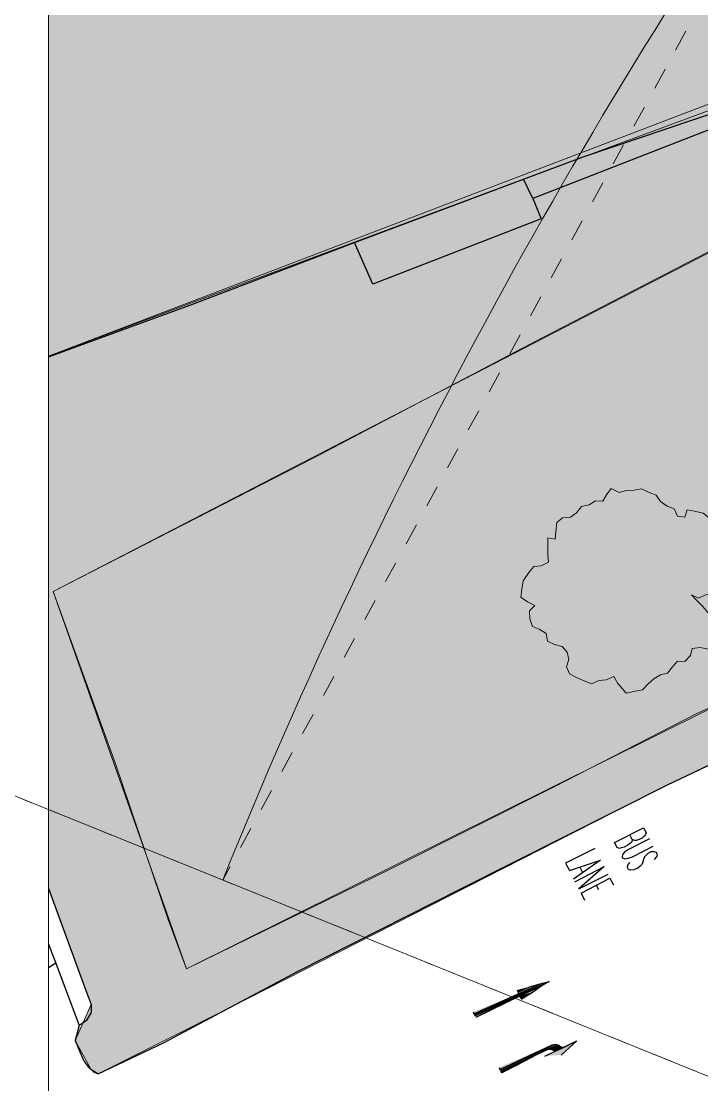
# Model space of a CAD drawing. Header units: metres. Extents: x -169 to 222, y -129 to 263.
# Drawn here: x -117.6 to -84.3, y 15.3 to 67.4 of the extents above; entities that cross this region are included whole.
import ezdxf

# ---------------------------------------------------------------- set-up
doc = ezdxf.new("R2010")
doc.units = ezdxf.units.M
doc.header["$LTSCALE"] = 5.08
doc.header["$XCLIPFRAME"] = 0
doc.header["$PDMODE"] = 1
doc.header["$PDSIZE"] = -2
doc.linetypes.add('Dash Style-1', pattern=[0.41664, 0.20828, -0.20836])
doc.linetypes.add('DGN Style 2', pattern=[3.417717, 2.050591, -1.367126])
doc.layers.get('0').update_dxf_attribs({"lineweight": 18})
for name, color, linetype, lineweight in [('buildings', 7, 'Continuous', 5), ('green areas', 7, 'DGN Style 2', 5), ('None', 7, 'Continuous', 5), ('sit-boom kleur A', 7, 'Continuous', 9), ('zja-schaduw', 7, 'Continuous', 5), ('zja-situatie water', 7, 'Continuous', 5)]:
    doc.layers.add(name, color=color, linetype=linetype, lineweight=lineweight)
doc.layers.add('site location - A-Z400-H-Cfil4', color=7, linetype='Continuous', lineweight=5, true_color=0x5a5a5a)
doc.layers.add('zja-hulp', color=7, linetype='Continuous', lineweight=18, true_color=0x00ff41)
picture_1 = doc.add_image_def('image1.jpg', size_in_pixel=(1024, 683))

# ---------------------------------------------------------------- blocks, each defined once
blk = doc.blocks.new('Group-33-1')
at = {"layer": 'sit-boom kleur A', "linetype": 'Continuous', "lineweight": 0, "true_color": 0x99aa00}
blk.add_hatch(color=54, dxfattribs=at).paths.add_polyline_path([(-88.291, 34.829), (-88.021, 34.492), (-87.634, 34.576), (-87.213, 34.671), (-86.933, 34.949), (-86.652, 35.198), (-86.332, 35.389), (-85.984, 35.484), (-85.742, 35.782), (-85.508, 36.066), (-85.144, 36.044), (-84.864, 36.337), (-84.778, 36.688), (-84.386, 36.738), (-83.978, 36.65), (-83.771, 37.057), (-83.621, 37.476), (-83.635, 37.838), (-83.766, 38.18), (-84.02, 38.447), (-84.262, 38.743), (-84.561, 39.026), (-84.812, 39.307), (-84.477, 39.141), (-84.124, 39.319), (-83.743, 39.377), (-83.421, 39.561), (-83.113, 39.369), (-82.97, 39.735), (-82.833, 40.099), (-82.9, 40.476), (-82.969, 40.851), (-83.168, 41.154), (-83.388, 41.459), (-83.695, 41.656), (-83.74, 42.13), (-83.62, 42.507), (-83.649, 42.888), (-83.957, 43.085), (-84.248, 43.306), (-84.665, 43.403), (-85.027, 43.466), (-85.136, 43.117), (-85.502, 43.161), (-85.663, 43.52), (-86.01, 43.645), (-86.339, 43.875), (-86.54, 44.192), (-86.895, 44.324), (-87.261, 44.496), (-87.625, 44.44), (-88.004, 44.415), (-88.357, 44.324), (-88.75, 44.508), (-88.972, 44.206), (-89.157, 43.888), (-89.518, 43.916), (-89.826, 43.707), (-90.201, 43.632), (-90.439, 43.331), (-90.743, 43.11), (-91.134, 43.081), (-91.414, 42.854), (-91.452, 42.39), (-91.486, 42.029), (-91.843, 42.093), (-91.853, 41.649), (-91.85, 41.268), (-91.813, 40.906), (-92.172, 40.733), (-92.541, 40.699), (-92.78, 40.398), (-93.055, 39.997), (-93.117, 39.591), (-93.167, 39.202), (-92.852, 38.966), (-92.491, 38.782), (-92.746, 38.523), (-92.73, 38.136), (-92.606, 37.769), (-92.268, 37.638), (-91.934, 37.426), (-91.859, 37.049), (-91.518, 36.884), (-91.145, 36.778), (-90.903, 36.501), (-90.819, 36.145), (-90.938, 35.789), (-90.78, 35.441), (-90.413, 35.257), (-90.068, 35.104), (-89.697, 34.961), (-89.348, 35.118), (-88.986, 35.149), (-88.623, 35.315), (-88.42, 34.98)])
at = {"layer": 'zja-schaduw', "linetype": 'Continuous', "lineweight": 0, "true_color": 0x000000}
blk.add_hatch(color=178, dxfattribs=at).paths.add_polyline_path([(-87.113, 33.54), (-86.843, 33.203), (-86.457, 33.286), (-86.035, 33.381), (-85.755, 33.659), (-85.474, 33.909), (-85.155, 34.099), (-84.806, 34.194), (-84.564, 34.492), (-84.331, 34.776), (-83.966, 34.754), (-83.686, 35.047), (-83.601, 35.398), (-83.209, 35.448), (-82.8, 35.36), (-82.594, 35.768), (-82.443, 36.186), (-82.457, 36.548), (-82.589, 36.891), (-82.842, 37.158), (-83.084, 37.453), (-83.383, 37.736), (-83.635, 38.018), (-83.299, 37.851), (-82.947, 38.029), (-82.565, 38.088), (-82.244, 38.271), (-81.936, 38.079), (-81.792, 38.445), (-81.655, 38.809), (-81.722, 39.186), (-81.792, 39.561), (-81.991, 39.864), (-82.21, 40.169), (-82.518, 40.366), (-82.563, 40.84), (-82.443, 41.218), (-82.471, 41.599), (-82.779, 41.795), (-83.07, 42.016), (-83.488, 42.113), (-83.85, 42.176), (-83.959, 41.827), (-84.324, 41.871), (-84.485, 42.23), (-84.832, 42.356), (-85.161, 42.585), (-85.362, 42.903), (-85.717, 43.034), (-86.083, 43.206), (-86.448, 43.15), (-86.826, 43.125), (-87.179, 43.035), (-87.572, 43.218), (-87.795, 42.916), (-87.98, 42.598), (-88.34, 42.626), (-88.649, 42.417), (-89.023, 42.343), (-89.262, 42.041), (-89.566, 41.821), (-89.956, 41.792), (-90.236, 41.564), (-90.274, 41.1), (-90.309, 40.739), (-90.665, 40.803), (-90.675, 40.36), (-90.673, 39.978), (-90.635, 39.616), (-90.994, 39.443), (-91.364, 39.41), (-91.602, 39.108), (-91.877, 38.707), (-91.94, 38.301), (-91.99, 37.912), (-91.674, 37.676), (-91.314, 37.492), (-91.569, 37.233), (-91.552, 36.846), (-91.428, 36.48), (-91.091, 36.348), (-90.757, 36.136), (-90.681, 35.759), (-90.341, 35.594), (-89.967, 35.489), (-89.725, 35.211), (-89.641, 34.855), (-89.76, 34.499), (-89.603, 34.152), (-89.236, 33.967), (-88.89, 33.815), (-88.519, 33.672), (-88.17, 33.829), (-87.809, 33.86), (-87.446, 34.025), (-87.242, 33.69), (-87.113, 33.54)])
at = {"layer": 'sit-boom kleur A', "linetype": 'Continuous', "lineweight": 5, "flags": 128}
blk.add_lwpolyline([(-88.291, 34.829), (-88.021, 34.492), (-87.634, 34.576), (-87.213, 34.671), (-86.933, 34.949), (-86.652, 35.198), (-86.332, 35.389), (-85.984, 35.484), (-85.742, 35.782), (-85.508, 36.066), (-85.144, 36.044), (-84.864, 36.337), (-84.778, 36.688), (-84.386, 36.738), (-83.978, 36.65), (-83.771, 37.057), (-83.621, 37.476), (-83.635, 37.838), (-83.766, 38.18), (-84.02, 38.447), (-84.262, 38.743), (-84.561, 39.026), (-84.812, 39.307), (-84.477, 39.141), (-84.124, 39.319), (-83.743, 39.377), (-83.421, 39.561), (-83.113, 39.369), (-82.97, 39.735), (-82.833, 40.099), (-82.9, 40.476), (-82.969, 40.851), (-83.168, 41.154), (-83.388, 41.459), (-83.695, 41.656), (-83.74, 42.13), (-83.62, 42.507), (-83.649, 42.888), (-83.957, 43.085), (-84.248, 43.306), (-84.665, 43.403), (-85.027, 43.466), (-85.136, 43.117), (-85.502, 43.161), (-85.663, 43.52), (-86.01, 43.645), (-86.339, 43.875), (-86.54, 44.192), (-86.895, 44.324), (-87.261, 44.496), (-87.625, 44.44), (-88.004, 44.415), (-88.357, 44.324), (-88.75, 44.508), (-88.972, 44.206), (-89.157, 43.888), (-89.518, 43.916), (-89.826, 43.707), (-90.201, 43.632), (-90.439, 43.331), (-90.743, 43.11), (-91.134, 43.081), (-91.414, 42.854), (-91.452, 42.39), (-91.486, 42.029), (-91.843, 42.093), (-91.853, 41.649), (-91.85, 41.268), (-91.813, 40.906), (-92.172, 40.733), (-92.541, 40.699), (-92.78, 40.398), (-93.055, 39.997), (-93.117, 39.591), (-93.167, 39.202), (-92.852, 38.966), (-92.491, 38.782), (-92.746, 38.523), (-92.73, 38.136), (-92.606, 37.769), (-92.268, 37.638), (-91.934, 37.426), (-91.859, 37.049), (-91.518, 36.884), (-91.145, 36.778), (-90.903, 36.501), (-90.819, 36.145), (-90.938, 35.789), (-90.78, 35.441), (-90.413, 35.257), (-90.068, 35.104), (-89.697, 34.961), (-89.348, 35.118), (-88.986, 35.149), (-88.623, 35.315), (-88.42, 34.98), (-88.291, 34.829)], close=True, dxfattribs=at)
at = {"layer": 'zja-hulp', "linetype": 'Continuous', "lineweight": 5}
blk.add_point((-88, 39.5), dxfattribs=at)

msp = doc.modelspace()

# ---------------------------------------------------------------- hatches: boundary and pattern name
at = {"layer": 'green areas', "linetype": 'Continuous', "lineweight": 0, "true_color": 0xeee9cc}
msp.add_hatch(color=254, dxfattribs=at).paths.add_polyline_path([(-116.293, 50.954), (-116.293, 24.944), (-114.213, 19.273), (-114.987, 17.502), (-114.221, 16.097), (-113.857, 15.87), (-107.372, 19.138), (-85.988, 30.012), (-67.629, 38.833), (-42.034, 50.533), (-7.187, 66.342), (17.395, 77.185), (44.223, 89.11), (55.822, 94.097), (57.601, 95.252), (74.78, 102.664), (79.971, 104.872), (97.678, 114.729), (108.659, 122.436), (113.94, 126.843), (113.94, 138.52), (92.143, 138.52), (89.355, 136.708), (88.726, 137.586), (68.965, 127.1), (51.107, 118.023), (47.212, 124.053), (27.317, 114.009), (16.266, 109.116), (13.083, 116.767), (10.959, 117.174), (-20.941, 101.831), (-40.126, 92.2), (-48.245, 88.554), (-63.25, 82.174), (-62.192, 79.8), (-66.719, 69.855), (-77.151, 65.926), (-116.293, 50.993)])
at = {"layer": 'green areas', "linetype": 'Continuous', "lineweight": 0, "true_color": 0xc0dcc0}
msp.add_hatch(color=254, dxfattribs=at).paths.add_polyline_path([(-116.069, 39.481), (-71.397, 62.533), (-69.474, 57.908), (-70.505, 57.53), (-68.398, 53.227), (-68.985, 52.921), (-64.94, 44.374), (-60.279, 46.573), (-59.639, 45.081), (-78.898, 36.233), (-109.543, 21.006)])
at = {"layer": 'zja-situatie water', "linetype": 'Continuous', "lineweight": 0, "true_color": 0xcfe6e6}
msp.add_hatch(color=254, dxfattribs=at).paths.add_polyline_path([(-116.293, 96.882), (-116.293, 50.993), (-93.048, 59.656), (-77.05, 65.557), (-77.151, 65.926), (-66.719, 69.855), (-62.192, 79.8), (-63.25, 82.174), (-95.578, 107.336), (-102.059, 103.743), (-109.842, 100.855), (-116.293, 96.882)])

# ---------------------------------------------------------------- linework, layer by layer
at = {"color": 7, "linetype": 'Continuous', "lineweight": 5, "flags": 128}
msp.add_lwpolyline([(-116.293, 138.52), (113.94, 138.52), (113.94, -122.48), (-116.293, -122.48), (-116.293, 138.52)], close=True, dxfattribs=at)
at = {"layer": 'buildings', "flags": 128}
for points in [[(-70.783, 61.336), (-71.397, 62.533), (-79.477, 58.432), (-92.464, 51.706), (-103.311, 46.012), (-116.069, 39.481), (-113.021, 31.044), (-110.432, 23.425), (-109.543, 21.006)], [(-78.898, 36.234), (-82.173, 34.589), (-84.588, 33.488), (-91.534, 29.916), (-99.572, 25.88), (-109.543, 21.006)]]:
    msp.add_lwpolyline(points, dxfattribs=at)
at = {"layer": 'green areas', "color": 255, "linetype": 'Continuous', "flags": 128}
for points in [[(68.965, 127.1), (51.107, 118.023), (47.212, 124.053), (27.317, 114.009), (16.266, 109.116), (13.083, 116.767), (10.959, 117.174), (-20.941, 101.831), (-40.126, 92.2), (-48.245, 88.554), (-63.25, 82.174), (-62.192, 79.8), (-66.719, 69.855), (-77.151, 65.926), (-116.293, 50.993)], [(-116.293, 50.954), (-116.293, 24.944), (-114.213, 19.273), (-114.987, 17.502), (-114.221, 16.097), (-113.857, 15.87), (-107.372, 19.138), (-85.988, 30.012), (-67.629, 38.833), (-42.034, 50.533), (-7.187, 66.342), (17.395, 77.185), (44.223, 89.11), (55.822, 94.097), (57.601, 95.252), (74.78, 102.664), (79.971, 104.872), (97.678, 114.729), (108.659, 122.436)]]:
    msp.add_lwpolyline(points, dxfattribs=at)
at = {"layer": 'green areas', "color": 7, "linetype": 'Continuous', "flags": 128}
msp.add_lwpolyline([(-116.069, 39.481), (-71.397, 62.533), (-69.474, 57.908), (-70.505, 57.53), (-68.398, 53.227), (-68.985, 52.921), (-64.94, 44.374), (-60.279, 46.573), (-59.639, 45.081), (-78.898, 36.233), (-109.543, 21.006)], close=True, dxfattribs=at)
at = {"layer": 'green areas', "color": 7, "linetype": 'Continuous'}
msp.add_arc((142.017, -75.546), 269.391, 144.75783, 158.00301, dxfattribs=at)
at = {"layer": 'None', "color": 7, "linetype": 'Dash Style-1'}
for p, q in [((-78, 79.902), (-107.763, 25.356)), ((-155.4, 44.6), (142.017, -75.546))]:
    msp.add_line(p, q, dxfattribs=at)
at = {"layer": 'None', "color": 7, "linetype": 'Continuous'}
msp.add_line((-155.4, 44.6), (-72.745, 11.21), dxfattribs=at)
at = {"layer": 'site location - A-Z400-H-Cfil4', "color": 7, "lineweight": 30}
for p, q in [((-101.314, 56.548), (-93.048, 59.656)), ((-90.279, 25.978), (-90.148, 25.727)), ((-89.481, 25.103), (-89.371, 24.893)), ((-90.215, 24.709), (-90.061, 24.373)), ((-116.293, 22.219), (-115.942, 21.296)), ((-115.942, 21.296), (-116.293, 21.068)), ((-115.942, 21.296), (-114.788, 18.246)), ((-91.541, 17.001), (-91.163, 17.177)), ((-91.141, 17.135), (-90.427, 17.486)), ((-92.002, 16.739), (-91.519, 16.959))]:
    msp.add_line(p, q, dxfattribs=at)
at = {"layer": 'site location - A-Z400-H-Cfil4', "color": 7, "lineweight": 30, "flags": 128}
for points in [[(-92.587, 58.712), (-93.048, 59.656), (-90.124, 60.745), (-79.179, 64.429), (-79.023, 63.987), (-92.587, 58.712)], [(-92.587, 58.712), (-92.167, 57.703), (-100.41, 54.51), (-101.314, 56.548)], [(-116.293, 50.954), (-109.201, 53.552), (-101.314, 56.548)], [(-114.788, 18.246), (-114.987, 17.502), (-114.765, 16.955), (-114.567, 16.514), (-114.35, 16.222), (-114.092, 15.972), (-113.857, 15.87), (-110.666, 17.387), (-104.079, 20.889), (-96.104, 24.924), (-85.988, 30.012), (-73.726, 35.837), (-68.773, 38.316), (-63.269, 40.804), (-54.635, 44.66), (-42.034, 50.533)], [(-88.586, 27.194), (-87.159, 27.917), (-87.027, 27.687), (-87.068, 27.58), (-87.109, 27.516), (-87.234, 27.408), (-87.381, 27.342), (-87.529, 27.297), (-87.613, 27.295), (-87.72, 27.336), (-87.83, 27.567)], [(-87.72, 27.336), (-87.739, 27.229), (-87.802, 27.165), (-87.927, 27.057), (-88.116, 26.969), (-88.263, 26.924), (-88.348, 26.901), (-88.454, 26.942), (-88.586, 27.194)], [(-86.874, 27.372), (-87.902, 26.846), (-88.09, 26.715), (-88.194, 26.608), (-88.213, 26.48), (-88.191, 26.438), (-88.085, 26.398), (-87.916, 26.422), (-87.705, 26.489), (-86.698, 27.015)], [(-89.554, 26.901), (-90.981, 26.178), (-90.806, 25.863)], [(-86.623, 26.36), (-86.52, 26.489), (-86.479, 26.595), (-86.523, 26.7), (-86.651, 26.74), (-86.799, 26.738), (-86.946, 26.65), (-87.05, 26.564), (-87.112, 26.499), (-87.153, 26.414), (-87.213, 26.201), (-87.254, 26.116), (-87.317, 26.051), (-87.442, 25.943), (-87.631, 25.855), (-87.8, 25.831), (-87.906, 25.871), (-87.95, 25.977), (-87.931, 26.083), (-87.827, 26.212)], [(-90.785, 25.821), (-89.269, 26.335), (-90.587, 25.402)], [(-90.521, 25.276), (-89.094, 26.02), (-90.324, 24.919), (-88.897, 25.643)], [(-90.215, 24.709), (-88.809, 25.454), (-88.634, 25.118)], [(-116.293, 24.944), (-114.413, 19.82), (-114.213, 19.273), (-114.206, 18.87)], [(-95.468, 18.816), (-95.446, 18.774), (-91.791, 20.384)], [(-95.468, 18.816), (-92.17, 20.293), (-91.791, 20.384)], [(-95.446, 18.775), (-91.791, 20.384), (-92.126, 20.188)], [(-95.512, 18.9), (-95.468, 18.816), (-93.283, 19.786)], [(-95.446, 18.775), (-95.424, 18.711), (-92.126, 20.188)], [(-93.35, 19.976), (-93.306, 19.87), (-92.739, 20.134)], [(-93.306, 19.871), (-93.283, 19.786), (-92.17, 20.293)], [(-93.306, 19.871), (-92.739, 20.134), (-92.17, 20.293)], [(-93.239, 19.681), (-92.126, 20.188), (-92.607, 19.861)], [(-93.239, 19.681), (-93.195, 19.597), (-92.607, 19.861)], [(-93.195, 19.597), (-92.607, 19.861), (-93.151, 19.513)], [(-95.424, 18.711), (-93.239, 19.681), (-95.38, 18.627)], [(-114.206, 18.87), (-114.453, 18.464), (-114.788, 18.246)], [(-94.237, 16.191), (-94.193, 16.086), (-91.631, 17.295)], [(-94.193, 16.086), (-94.171, 16.066), (-91.483, 17.319)], [(-94.193, 16.086), (-91.631, 17.295), (-91.483, 17.319)], [(-94.171, 16.066), (-91.483, 17.319), (-91.377, 17.3)], [(-94.171, 16.066), (-94.149, 16.002), (-91.377, 17.3)], [(-92.002, 16.739), (-90.427, 17.486), (-91.199, 16.795)], [(-91.86, 17.08), (-91.377, 17.3), (-91.313, 17.28)], [(-91.86, 17.08), (-91.754, 17.082), (-91.313, 17.28)], [(-91.754, 17.082), (-91.313, 17.28), (-91.291, 17.259)], [(-91.754, 17.082), (-91.691, 17.083), (-91.291, 17.259)], [(-91.691, 17.083), (-91.291, 17.259), (-91.27, 17.238)], [(-91.691, 17.083), (-91.648, 17.063), (-91.27, 17.238)], [(-91.648, 17.063), (-91.27, 17.238), (-91.184, 17.197)], [(-91.648, 17.063), (-91.562, 17.022), (-91.184, 17.197)], [(-91.562, 17.022), (-91.184, 17.197), (-91.184, 17.176)], [(-91.562, 17.022), (-91.541, 17.001), (-91.184, 17.176)], [(-91.541, 17.001), (-91.184, 17.176), (-91.163, 17.177)], [(-91.541, 17.001), (-91.163, 17.177), (-91.141, 17.135)], [(-94.149, 16.002), (-91.86, 17.08), (-92.804, 16.597)], [(-91.541, 17.001), (-91.519, 16.959), (-91.141, 17.135)], [(-94.149, 16.002), (-94.127, 15.961), (-92.804, 16.597)], [(-94.127, 15.961), (-92.804, 16.597), (-93.329, 16.313)], [(-94.127, 15.961), (-94.127, 15.939), (-93.329, 16.313)], [(-94.127, 15.939), (-93.329, 16.313), (-94.105, 15.919)]]:
    msp.add_lwpolyline(points, dxfattribs=at)
at = {"layer": 'site location - A-Z400-H-Cfil4', "color": 7, "linetype": 'Continuous'}
for points in [[(-95.446, 18.774), (-95.468, 18.816), (-91.791, 20.384)], [(-95.468, 18.816), (-92.17, 20.293), (-91.791, 20.384)], [(-95.446, 18.775), (-91.791, 20.384), (-92.126, 20.188)], [(-95.468, 18.816), (-95.512, 18.9), (-93.283, 19.786)], [(-95.424, 18.711), (-95.446, 18.775), (-92.126, 20.188)], [(-93.306, 19.87), (-93.35, 19.976), (-92.739, 20.135)], [(-93.283, 19.786), (-93.306, 19.871), (-92.17, 20.293)], [(-93.306, 19.871), (-92.739, 20.135), (-92.17, 20.293)], [(-93.239, 19.681), (-92.126, 20.188), (-92.607, 19.862)], [(-93.195, 19.597), (-93.239, 19.681), (-92.607, 19.862)], [(-93.151, 19.513), (-93.195, 19.597), (-92.607, 19.862)], [(-95.38, 18.627), (-95.424, 18.711), (-93.239, 19.681)], [(-94.193, 16.086), (-94.237, 16.191), (-91.631, 17.296)], [(-94.171, 16.066), (-94.193, 16.086), (-91.483, 17.319)], [(-94.193, 16.086), (-91.631, 17.296), (-91.483, 17.319)], [(-94.171, 16.066), (-91.483, 17.319), (-91.377, 17.3)], [(-94.149, 16.002), (-94.171, 16.066), (-91.377, 17.3)], [(-92.002, 16.739), (-90.427, 17.486), (-91.199, 16.795)], [(-91.86, 17.08), (-91.377, 17.3), (-91.313, 17.28)], [(-91.86, 17.08), (-91.313, 17.28), (-91.754, 17.082)], [(-91.754, 17.082), (-91.313, 17.28), (-91.291, 17.259)], [(-91.754, 17.082), (-91.291, 17.259), (-91.691, 17.083)], [(-91.691, 17.083), (-91.291, 17.259), (-91.27, 17.238)], [(-91.648, 17.063), (-91.691, 17.083), (-91.27, 17.238)], [(-91.648, 17.063), (-91.27, 17.238), (-91.184, 17.198)], [(-91.562, 17.022), (-91.648, 17.063), (-91.184, 17.198)], [(-91.562, 17.022), (-91.184, 17.198), (-91.184, 17.177)], [(-91.541, 17.001), (-91.562, 17.022), (-91.184, 17.177)], [(-91.541, 17.001), (-91.184, 17.177), (-91.163, 17.177)], [(-91.541, 17.001), (-91.163, 17.177), (-91.141, 17.135)], [(-94.149, 16.002), (-91.86, 17.08), (-92.804, 16.598)], [(-91.519, 16.959), (-91.541, 17.001), (-91.141, 17.135)], [(-94.127, 15.961), (-94.149, 16.002), (-92.804, 16.598)], [(-94.127, 15.961), (-92.804, 16.598), (-93.329, 16.313)], [(-94.127, 15.939), (-94.127, 15.961), (-93.329, 16.313)], [(-94.105, 15.919), (-94.127, 15.939), (-93.329, 16.313)]]:
    msp.add_solid(points, dxfattribs=at)

# ---------------------------------------------------------------- block references
at = {"layer": 'None', "color": 7}
msp.add_blockref('Group-33-1', (0, 0), dxfattribs=at)

# ---------------------------------------------------------------- pictures from other files: only their frames are drawn
at = {"layer": 'zja-situatie water', "lineweight": 0}
image = msp.add_image(picture_1, insert=(-129.243, 2.465), size_in_units=(100, 66.699), dxfattribs=at)
image.set_boundary_path([(620.98, -0.5), (132.106, -0.5), (132.106, 185.575), (370.134, 96.866), (533.953, 36.446), (532.914, 32.667), (620.98, -0.5)])
image.dxf.flags = 15

doc.saveas('drawing.dxf')
